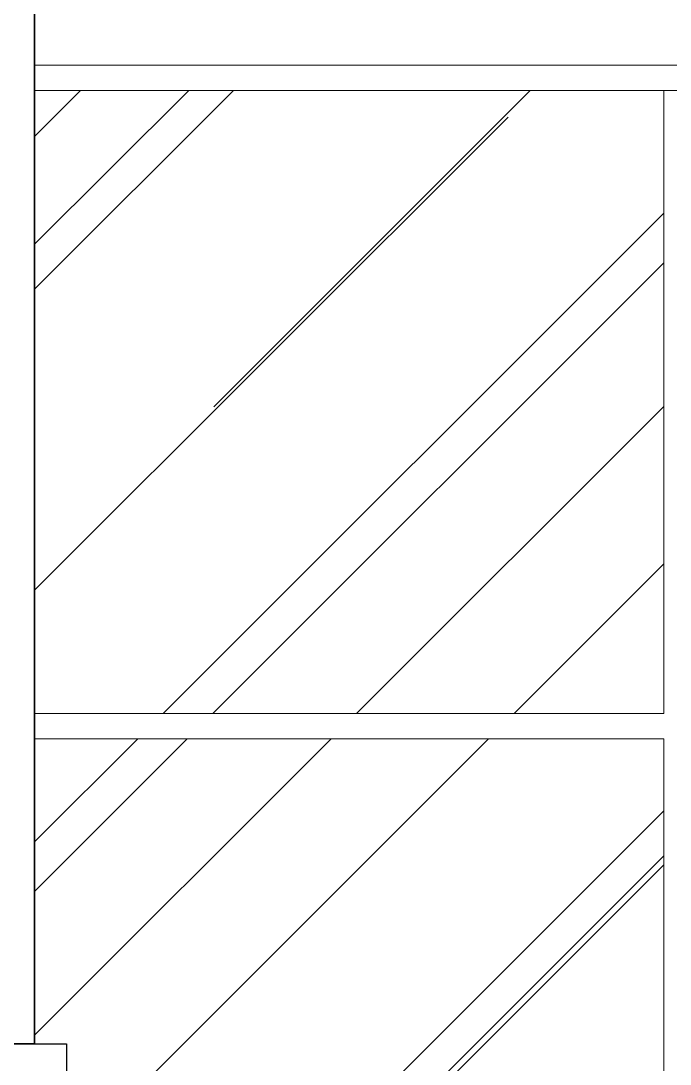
# Model space of a CAD drawing. Header units: inches. Extents: x 249 to 1192, y -18 to 440.
# Drawn here: x 614.887 to 615.908, y 260.106 to 261.748 of the extents above; entities that cross this region are included whole.
import ezdxf

# ---------------------------------------------------------------- set-up
doc = ezdxf.new("R2010")
doc.units = ezdxf.units.IN
doc.header["$MEASUREMENT"] = 0
doc.layers.add('KACA', color=141, linetype='Continuous', lineweight=30)
doc.layers.add('KUSEN', color=16, linetype='Continuous', lineweight=15)
doc.layers.add('KOLOM', color=5, linetype='Continuous')

# ---------------------------------------------------------------- blocks, each defined once
blk = doc.blocks.new('GORGA')
blk.add_lwpolyline([(366.5922, 151.1909), (367.5922, 151.1909), (367.5922, 149.1909), (366.5922, 149.1909)], close=True)
blk.add_lwpolyline([(366.5922, 151.1909), (367.5922, 151.1909), (367.5922, 149.1909), (366.5922, 149.1909)], close=True)
blk = doc.blocks.new('tampak depan')
at = {"layer": 'KACA'}
h = blk.add_hatch(dxfattribs=at)
h.set_pattern_fill('AR-RROOF', color=256, scale=0.5, angle=45, style=0)
h.set_pattern_definition([(45, (708.59767, 334.0419), (0.424264, 1.13137), [7.5, -1, 2.5, -0.5]), (45, (708.8911, 334.6889), (-0.82378, 0.116673), [1.5, -0.165, 3, -0.375]), (45, (708.47392, 334.5192), (1.601597, 2.075358), [4, -0.7, 2, -0.5])])
h.paths.add_polyline_path([(701.5875, 336.4669), (700.5977, 336.4669), (700.5977, 335.4869), (701.5875, 335.4869)])
h.paths.add_polyline_path([(702.6174, 335.0619), (702.6174, 336.4669), (701.6275, 336.4669), (701.6275, 335.0619)])
h.paths.add_polyline_path([(702.6174, 335.0219), (701.6275, 335.0219), (701.6275, 334.0419), (702.6174, 334.0419)])
h.paths.add_polyline_path([(700.6482, 334.8669), (700.5977, 334.8669), (700.5977, 334.7319), (700.6482, 334.7319), (700.6482, 334.6319), (700.7482, 334.6319), (700.7482, 334.0419), (701.5875, 334.0419), (701.5875, 335.4469), (700.5977, 335.4469), (700.5977, 334.9669), (700.6482, 334.9669)])
at = {"layer": 'KOLOM'}
for points in [[(699.5982, 336.9669), (700.5982, 336.9669), (700.5982, 334.9669), (699.5982, 334.9669)], [(699.5482, 334.9669), (700.6482, 334.9669), (700.6482, 334.8669), (699.5482, 334.8669)]]:
    blk.add_lwpolyline(points, close=True, dxfattribs=at)
at = {"layer": 'KUSEN'}
for points in [[(700.7482, 334.0019), (702.6574, 334.0019), (702.6574, 336.5069), (700.5982, 336.5069)], [(700.7482, 334.0419), (702.6174, 334.0419), (702.6174, 336.4669), (700.5982, 336.4669)], [(700.5982, 335.4869), (701.5875, 335.4869), (701.5875, 336.4669), (700.5982, 336.4669)], [(700.5982, 335.4469), (701.5875, 335.4469), (701.5875, 334.0419), (700.7482, 334.0419)]]:
    blk.add_lwpolyline(points, dxfattribs=at)
at = {"layer": 'KACA', "xscale": -1}
blk.add_blockref('GORGA', (1067.1904, 185.776), dxfattribs=at)

msp = doc.modelspace()

# ---------------------------------------------------------------- block references
at = {"layer": 'KOLOM'}
msp.add_blockref('tampak depan', (-85.6899, -74.829), dxfattribs=at)

doc.saveas('drawing.dxf')
